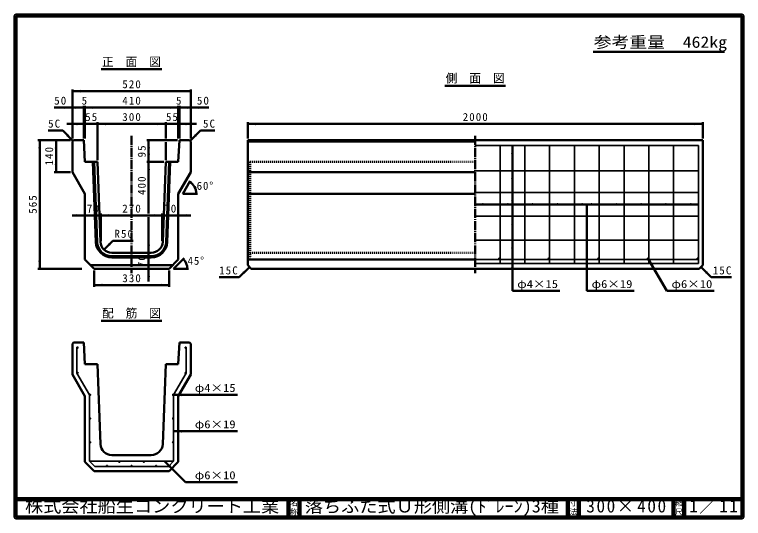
# Model space of a CAD drawing. Units: millimetres, scale not verified. Extents: x 100 to 4105, y 100 to 2870.
import ezdxf
from ezdxf.enums import TextEntityAlignment as Align

# ---------------------------------------------------------------- set-up
doc = ezdxf.new("R2010")
doc.units = ezdxf.units.MM
doc.header["$LTSCALE"] = 5
doc.linetypes.add('USER1', pattern=[13.4, 10, -1.2, 1, -1.2])
doc.linetypes.add('USER2', pattern=[2.2, 1, -1.2])
doc.layers.add('V-nasSTD', color=7, linetype='Continuous', lineweight=50)
doc.styles.add('ＭＳ ゴシック', font='')
doc.styles.get('ＭＳ ゴシック').set_extended_font_data('MS Gothic')

msp = doc.modelspace()

# ---------------------------------------------------------------- hatches: boundary and pattern name
at = {"layer": 'V-nasSTD'}
for points in [[(462.877, 2456.46), (417.877, 2448.96), (462.877, 2441.46)], [(1022.877, 2441.46), (1067.877, 2448.96), (1022.877, 2456.46)], [(372.877, 2351.46), (417.877, 2358.96), (372.877, 2366.46)], [(435.377, 2351.46), (480.377, 2358.96), (435.377, 2366.46)], [(531.627, 2366.46), (486.627, 2358.96), (531.627, 2351.46)], [(954.127, 2351.46), (999.127, 2358.96), (954.127, 2366.46)], [(1050.377, 2351.46), (1005.377, 2358.96), (1050.377, 2366.46)], [(1112.877, 2351.46), (1067.877, 2358.96), (1112.877, 2366.46)], [(441.627, 2261.46), (486.627, 2268.96), (441.627, 2276.46)], [(600.377, 2276.46), (555.377, 2268.96), (600.377, 2261.46)], [(885.377, 2261.46), (930.377, 2268.96), (885.377, 2276.46)], [(1044.127, 2261.46), (999.127, 2268.96), (1044.127, 2276.46)], [(1426.467, 2276.46), (1381.467, 2268.96), (1426.467, 2261.46)], [(3836.467, 2261.46), (3881.467, 2268.96), (3836.467, 2276.46)], [(394.486, 2212.958), (421.002, 2175.835), (383.879, 2202.352)], [(1091.269, 2212.958), (1064.752, 2175.835), (1101.875, 2202.352)], [(245.377, 2133.96), (237.877, 2178.96), (230.377, 2133.96)], [(335.377, 2133.96), (327.877, 2178.96), (320.377, 2133.96)], [(844.127, 2133.96), (836.627, 2178.96), (829.127, 2133.96)], [(2828.342, 2105.659), (2835.842, 2150.659), (2843.342, 2105.659)], [(829.127, 2105.21), (836.627, 2060.21), (844.127, 2105.21)], [(320.377, 2048.96), (327.877, 2003.96), (335.377, 2048.96)], [(844.127, 2015.21), (836.627, 2060.21), (829.127, 2015.21)], [(2828.342, 1966.463), (2835.842, 2011.463), (2843.342, 1966.463)], [(2828.342, 1846.581), (2835.842, 1891.581), (2843.342, 1846.581)], [(2676.467, 1819.081), (2631.467, 1826.581), (2676.467, 1834.081)], [(2812.717, 1819.081), (2767.717, 1826.581), (2812.717, 1834.081)], [(2948.967, 1819.081), (2903.967, 1826.581), (2948.967, 1834.081)], [(3085.217, 1819.081), (3040.217, 1826.581), (3085.217, 1834.081)], [(3221.467, 1819.081), (3176.467, 1826.581), (3221.467, 1834.081)], [(3267.717, 1834.081), (3312.717, 1826.581), (3267.717, 1819.081)], [(3403.967, 1834.081), (3448.967, 1826.581), (3403.967, 1819.081)], [(3540.217, 1834.081), (3585.217, 1826.581), (3540.217, 1819.081)], [(3676.467, 1834.081), (3721.467, 1826.581), (3676.467, 1819.081)], [(3812.717, 1834.081), (3857.717, 1826.581), (3812.717, 1819.081)], [(441.627, 1758.041), (486.627, 1765.541), (441.627, 1773.041)], [(619.127, 1773.041), (574.127, 1765.541), (619.127, 1758.041)], [(866.627, 1758.041), (911.627, 1765.541), (866.627, 1773.041)], [(1044.127, 1773.041), (999.127, 1765.541), (1044.127, 1758.041)], [(2828.342, 1716.581), (2835.842, 1761.581), (2843.342, 1716.581)], [(617.815, 1614.504), (591.298, 1577.381), (628.421, 1603.898)], [(829.127, 1605.21), (836.627, 1560.21), (844.127, 1605.21)], [(2828.342, 1585.21), (2835.842, 1630.21), (2843.342, 1585.21)], [(2767.717, 1527.566, 1), (2760.217, 1527.566, 1)], [(2828.342, 1478.816), (2835.842, 1523.816), (2843.342, 1478.816)], [(3040.217, 1527.566, 1), (3032.717, 1527.566, 1)], [(3312.717, 1527.566, 1), (3305.217, 1527.566, 1)], [(3585.217, 1527.566, 1), (3577.717, 1527.566, 1)], [(3599.347, 1481.597), (3583.342, 1524.318), (3612.338, 1489.097)], [(3857.717, 1527.566, 1), (3850.217, 1527.566, 1)], [(230.377, 1517.71), (237.877, 1472.71), (245.377, 1517.71)], [(1364.326, 1444.962), (1390.842, 1482.085), (1353.719, 1455.569)], [(3898.609, 1444.962), (3872.092, 1482.085), (3909.215, 1455.569)], [(844.127, 1427.71), (836.627, 1472.71), (829.127, 1427.71)], [(581.627, 1390.21), (536.627, 1382.71), (581.627, 1375.21)], [(904.127, 1375.21), (949.127, 1382.71), (904.127, 1390.21)], [(442.877, 1038.559, 1), (448.877, 1038.559, 1)], [(1042.877, 1038.559, 1), (1036.877, 1038.559, 1)], [(442.98, 898.587, 0.41421), (446.654, 896.466, 0.41421), (448.775, 900.14, 1)], [(1042.775, 898.587, 1), (1036.98, 900.14, 0.41421), (1039.101, 896.466, 0.41421)], [(511.627, 779.481, 1), (517.627, 779.481, 0.41421), (514.627, 782.481, 0.41421)], [(974.127, 779.481, 1), (968.127, 779.481, 1)], [(1019.127, 786.981), (974.127, 779.481), (1019.127, 771.981)], [(511.627, 649.481, 1), (517.627, 649.481, 1)], [(974.127, 649.481, 1), (968.127, 649.481, 1)], [(1019.127, 586.981), (974.127, 579.481), (1019.127, 571.981)], [(511.627, 518.111, 1), (517.627, 518.111, 1)], [(974.127, 518.111, 1), (968.127, 518.111, 1)], [(675.496, 408.716, 1), (675.496, 414.716, 1)], [(810.259, 408.716, 1), (810.259, 414.716, 1)], [(961.25, 388.199), (924.127, 414.716), (950.644, 377.593)], [(608.114, 385.611, 1), (608.114, 391.611, 1)], [(742.877, 385.611, 1), (742.877, 391.611, 1)], [(877.64, 385.611, 1), (877.64, 391.611, 1)]]:
    msp.add_hatch(color=256, dxfattribs=at).paths.add_polyline_path(points)

# ---------------------------------------------------------------- linework, layer by layer
at = {"layer": 'V-nasSTD', "lineweight": 100}
for p, q in [((105, 2865), (105, 105)), ((4100, 2865), (105, 2865)), ((4100, 105), (4100, 2865)), ((105, 205), (4100, 205)), ((1605, 205), (1605, 105)), ((1665, 205), (1665, 105)), ((3140, 205), (3140, 105)), ((3200, 205), (3200, 105)), ((3720, 205), (3720, 105)), ((3780, 205), (3780, 105)), ((105, 105), (4100, 105))]:
    msp.add_line(p, q, dxfattribs=at)
at = {"layer": 'V-nasSTD'}
for p, q in [((3278.536, 2664.753), (4000.536, 2664.753)), ((575.877, 2568.96), (909.877, 2568.96)), ((417.877, 2458.96), (417.877, 2188.96)), ((1067.877, 2448.96), (417.877, 2448.96)), ((1067.877, 2458.96), (1067.877, 2188.96)), ((2464.467, 2478.96), (2798.467, 2478.96)), ((480.377, 2368.96), (480.377, 2188.96)), ((486.627, 2368.96), (486.627, 2188.96)), ((999.127, 2368.96), (999.127, 2188.96)), ((1005.377, 2368.96), (1005.377, 2188.96)), ((417.877, 2358.96), (317.877, 2358.96)), ((480.377, 2358.96), (417.877, 2358.96)), ((486.627, 2358.96), (480.377, 2358.96)), ((999.127, 2358.96), (486.627, 2358.96)), ((999.127, 2358.96), (1005.377, 2358.96)), ((1005.377, 2358.96), (1067.877, 2358.96)), ((1067.877, 2358.96), (1167.877, 2358.96)), ((486.627, 2268.96), (386.627, 2268.96)), ((555.377, 2268.96), (486.627, 2268.96)), ((555.377, 2278.96), (555.377, 2070.21)), ((930.377, 2268.96), (555.377, 2268.96)), ((930.377, 2278.96), (930.377, 2188.96)), ((930.377, 2268.96), (999.127, 2268.96)), ((999.127, 2268.96), (1099.127, 2268.96)), ((1381.467, 2278.96), (1381.467, 2188.96)), ((3881.467, 2268.96), (1381.467, 2268.96)), ((3881.467, 2278.96), (3881.467, 2188.96)), ((364.434, 2232.404), (284.434, 2232.404)), ((421.002, 2175.835), (364.434, 2232.404)), ((1064.752, 2175.835), (1121.321, 2232.404)), ((1121.321, 2232.404), (1201.321, 2232.404)), ((227.877, 2178.96), (407.877, 2178.96)), ((237.877, 2178.96), (237.877, 1472.71)), ((327.877, 2178.96), (327.877, 2003.96)), ((417.877, 2172.71), (424.127, 2178.96)), ((417.877, 2172.71), (417.877, 2003.96)), ((480.377, 2178.96), (424.127, 2178.96)), ((480.377, 2178.96), (486.627, 2060.21)), ((826.627, 2178.96), (995.377, 2178.96)), ((836.627, 2178.96), (836.627, 2060.21)), ((930.377, 2168.96), (930.377, 2070.21)), ((1005.377, 2178.96), (999.127, 2060.21)), ((1005.377, 2178.96), (1061.627, 2178.96)), ((1067.877, 2172.71), (1061.627, 2178.96)), ((1067.877, 2003.96), (1067.877, 2172.71)), ((1381.467, 2178.96), (1381.467, 1491.46)), ((3881.467, 2178.96), (1381.467, 2178.96)), ((2631.467, 2172.71), (1381.467, 2172.71)), ((3881.467, 1491.46), (3881.467, 2178.96)), ((2835.842, 2150.659), (2835.842, 1350.659)), ((486.627, 2060.21), (555.377, 2060.21)), ((530.36, 2060.21), (546.889, 1619.431)), ((536.614, 2060.21), (553.135, 1619.666)), ((555.377, 2060.21), (571.871, 1620.368)), ((826.627, 2060.21), (920.377, 2060.21)), ((836.627, 2060.21), (836.627, 1775.541)), ((913.883, 1620.368), (930.377, 2060.21)), ((930.377, 2060.21), (999.127, 2060.21)), ((932.62, 1619.666), (949.141, 2060.21)), ((938.866, 1619.431), (955.395, 2060.21)), ((317.877, 2003.96), (407.877, 2003.96)), ((486.627, 1884.882), (417.877, 2003.96)), ((1067.877, 2003.96), (999.127, 1884.882)), ((2631.467, 2003.96), (1381.467, 2003.96)), ((1024.127, 1884.882), (1064.877, 1955.463)), ((486.627, 1884.882), (486.627, 1522.71)), ((999.127, 1522.71), (999.127, 1884.882)), ((1024.127, 1884.882), (1105.627, 1884.882)), ((2631.467, 1884.882), (1381.467, 1884.882)), ((3857.717, 1826.581), (2631.467, 1826.581)), ((3244.592, 1826.081), (3244.592, 1350.659)), ((486.627, 1765.541), (416.627, 1765.541)), ((486.627, 1765.541), (574.127, 1765.541)), ((574.127, 1775.541), (574.127, 1625.541)), ((574.127, 1765.541), (911.627, 1765.541)), ((911.627, 1775.541), (911.627, 1625.541)), ((911.627, 1765.541), (999.127, 1765.541)), ((999.127, 1765.541), (1069.127, 1765.541)), ((836.627, 1755.541), (836.627, 1560.21)), ((591.298, 1577.381), (640.796, 1626.879)), ((750.796, 1626.879), (640.796, 1626.879)), ((486.627, 1522.71), (536.627, 1472.71)), ((634.328, 1560.21), (851.427, 1560.21)), ((634.328, 1541.46), (851.427, 1541.46)), ((634.328, 1535.21), (851.427, 1535.21)), ((836.627, 1560.21), (836.627, 1472.71)), ((949.127, 1472.71), (999.127, 1522.71)), ((1031.58, 1530.163), (974.127, 1472.71)), ((2631.467, 1522.71), (1381.467, 1522.71)), ((3683.604, 1350.659), (3583.342, 1524.318)), ((517.877, 1491.46), (967.877, 1491.46)), ((1390.842, 1482.085), (1334.274, 1425.517)), ((1381.467, 1491.46), (1400.217, 1472.71)), ((3881.467, 1491.46), (3862.717, 1472.71)), ((3872.092, 1482.085), (3928.661, 1425.517)), ((227.877, 1472.71), (470.377, 1472.71)), ((536.627, 1472.71), (949.127, 1472.71)), ((536.627, 1462.71), (536.627, 1372.71)), ((836.627, 1472.71), (836.627, 1402.71)), ((949.127, 1462.71), (949.127, 1372.71)), ((974.127, 1472.71), (1055.377, 1472.71)), ((1400.217, 1472.71), (3862.717, 1472.71)), ((1334.274, 1425.517), (1224.274, 1425.517)), ((3928.661, 1425.517), (4038.661, 1425.517)), ((536.627, 1382.71), (949.127, 1382.71)), ((3095.842, 1350.659), (2835.842, 1350.659)), ((3504.592, 1350.659), (3244.592, 1350.659)), ((3943.604, 1350.659), (3683.604, 1350.659)), ((575.877, 1186.861), (909.877, 1186.861)), ((417.877, 1060.611), (424.127, 1066.861)), ((417.877, 1060.611), (417.877, 891.861)), ((480.377, 1066.861), (424.127, 1066.861)), ((480.377, 1066.861), (486.627, 948.111)), ((1005.377, 1066.861), (999.127, 948.111)), ((1005.377, 1066.861), (1061.627, 1066.861)), ((1067.877, 1060.611), (1061.627, 1066.861)), ((1067.877, 891.861), (1067.877, 1060.611)), ((486.627, 948.111), (555.377, 948.111)), ((555.377, 948.111), (571.871, 508.268)), ((913.883, 508.268), (930.377, 948.111)), ((930.377, 948.111), (999.127, 948.111)), ((486.627, 772.782), (417.877, 891.861)), ((1067.877, 891.861), (999.127, 772.782)), ((486.627, 772.782), (486.627, 410.611)), ((974.127, 779.481), (1324.127, 779.481)), ((999.127, 410.611), (999.127, 772.782)), ((974.127, 579.481), (1324.127, 579.481)), ((634.328, 448.111), (851.427, 448.111)), ((486.627, 410.611), (536.627, 360.611)), ((924.127, 414.716), (1039.362, 299.481)), ((949.127, 360.611), (999.127, 410.611)), ((536.627, 360.611), (949.127, 360.611)), ((1324.127, 299.481), (1039.362, 299.481))]:
    msp.add_line(p, q, dxfattribs=at)
at = {"layer": 'V-nasSTD', "linetype": 'USER1'}
for p, q in [((742.877, 2203.96), (742.877, 1447.71)), ((2631.467, 2203.96), (2631.467, 1447.71))]:
    msp.add_line(p, q, dxfattribs=at)
at = {"layer": 'V-nasSTD', "lineweight": 35}
for p, q in [((3857.717, 2150.659), (2631.467, 2150.659)), ((2767.717, 2150.659), (2767.717, 1500.71)), ((2903.967, 2150.659), (2903.967, 1500.71)), ((3040.217, 2150.659), (3040.217, 1500.71)), ((3176.467, 2150.659), (3176.467, 1500.71)), ((3312.717, 2150.659), (3312.717, 1500.71)), ((3448.967, 2150.659), (3448.967, 1500.71)), ((3585.217, 2150.659), (3585.217, 1500.71)), ((3721.467, 2150.659), (3721.467, 1500.71)), ((3857.717, 2150.659), (3857.717, 1500.71)), ((3857.717, 2011.463), (2631.467, 2011.463)), ((3857.717, 1891.581), (2631.467, 1891.581)), ((3857.717, 1761.581), (2631.467, 1761.581)), ((3857.717, 1630.21), (2631.467, 1630.21)), ((3857.717, 1523.816), (2631.467, 1523.816)), ((3857.717, 1500.71), (2631.467, 1500.71)), ((442.877, 1041.559), (442.877, 898.559)), ((1042.877, 898.559), (1042.877, 1041.559)), ((442.877, 898.559), (511.627, 779.481)), ((974.127, 779.481), (1042.877, 898.559)), ((511.627, 779.481), (511.627, 414.716)), ((974.127, 414.716), (974.127, 779.481)), ((511.627, 414.716), (540.733, 385.611)), ((511.627, 414.716), (974.127, 414.716)), ((945.022, 385.611), (974.127, 414.716)), ((540.733, 385.611), (945.022, 385.611))]:
    msp.add_line(p, q, dxfattribs=at)
at = {"layer": 'V-nasSTD', "linetype": 'USER2'}
for p, q in [((2631.467, 2060.21), (1381.467, 2060.21)), ((1393.967, 2060.21), (1393.967, 1535.21)), ((2631.467, 1560.21), (1381.467, 1560.21)), ((1381.467, 1535.21), (1393.967, 1535.21))]:
    msp.add_line(p, q, dxfattribs=at)
at = {"layer": 'V-nasSTD', "lineweight": 13}
msp.add_lwpolyline([(100, 100), (100, 2870), (4105, 2870), (4105, 100)], close=True, dxfattribs=at)
at = {"layer": 'V-nasSTD', "lineweight": 35}
for centre, radius in [((2763.967, 1527.566), 3.75), ((3036.467, 1527.566), 3.75), ((3308.967, 1527.566), 3.75), ((3581.467, 1527.566), 3.75), ((3581.467, 1527.566), 3.75), ((3853.967, 1527.566), 3.75), ((445.877, 1038.559), 3), ((1039.877, 1038.559), 3), ((445.877, 899.363), 3), ((1039.877, 899.363), 3), ((514.627, 779.481), 3), ((971.127, 779.481), 3), ((514.627, 649.481), 3), ((971.127, 649.481), 3), ((514.627, 518.111), 3), ((971.127, 518.111), 3), ((675.496, 411.716), 3), ((810.259, 411.716), 3), ((608.114, 388.611), 3), ((742.877, 388.611), 3), ((877.64, 388.611), 3)]:
    msp.add_circle(centre, radius, dxfattribs=at)
at = {"layer": 'V-nasSTD'}
for centre, radius, start, end in [((1024.127, 1884.882), 75, 0, 60), ((634.328, 1622.71), 87.5, 182.14759, 270), ((634.328, 1622.71), 81.25, 182.14759, 270), ((634.328, 1622.71), 62.5, 182.14759, 270), ((851.427, 1622.71), 62.5, 270, 357.85241), ((851.427, 1622.71), 81.25, 270, 357.85241), ((851.427, 1622.71), 87.5, 270, 357.85241), ((974.127, 1472.71), 75, 0, 45), ((634.328, 510.611), 62.5, 182.14759, 270), ((851.427, 510.611), 62.5, 270, 357.85241)]:
    msp.add_arc(centre, radius, start, end, dxfattribs=at)

# ---------------------------------------------------------------- texts
at = {"layer": 'V-nasSTD', "style": 'ＭＳ ゴシック'}
for s, height, width, p in [('参考重量\u3000462kg', 62.32, 1.15, (3282.536, 2749.753)), ('φ4×15', 43.99, 1.15, (2861.842, 1410.659)), ('φ6×19', 43.99, 1.15, (3270.592, 1410.659)), ('φ6×10', 43.99, 1.15, (3709.604, 1410.659)), ('φ4×15', 43.99, 1.15, (1090.127, 839.481)), ('φ6×19', 43.99, 1.15, (1090.127, 639.481)), ('φ6×10', 43.99, 1.15, (1090.127, 359.481)), ('株式会社船生コンクリート工業', 69.65, 1.05, (157.5, 202.5)), ('落ちふた式Ｕ形側溝(ﾄﾞﾚｰﾝ)3種', 69.65, 1.05, (1695, 202.5))]:
    msp.add_text(s, height=height, dxfattribs=dict(at, width=width)).set_placement(p, align=Align.TOP_LEFT)
for s, height, p in [('正\u3000面\u3000図', 47.65, (579.873, 2633.96)), ('側\u3000面\u3000図', 47.65, (2468.463, 2543.96)), ('5', 43.99, (468.502, 2418.957)), ('5', 43.99, (987.252, 2418.957)), ('配\u3000筋\u3000図', 47.65, (579.873, 1251.861)), ('名', 30.79, (1613.982, 200.999)), ('寸', 30.79, (3148.982, 200.999)), ('縮', 30.79, (3728.982, 200.999)), ('称', 30.79, (1613.976, 151.01)), ('法', 30.79, (3148.976, 151.01)), ('尺', 30.79, (3728.976, 151.01))]:
    msp.add_text(s, height=height, dxfattribs=at).set_placement(p, align=Align.TOP_LEFT)
at = {"layer": 'V-nasSTD', "attachment_point": 1, "style": 'ＭＳ ゴシック'}
for s, insert, char_height in [('\\T1.2;520', (691.89, 2508.96), 43.99), ('\\T1.2;50', (317.877, 2418.96), 43.99), ('\\T1.2;410', (691.89, 2418.96), 43.99), ('\\T1.2;50', (1101.877, 2418.96), 43.99), ('\\T1.2;55', (488.002, 2328.96), 43.99), ('\\T1.2;300', (691.89, 2328.96), 43.99), ('\\T1.2;55', (931.752, 2328.96), 43.99), ('\\T1.2;2000', (2562.362, 2328.96), 43.99), ('\\T1.2;5C', (284.434, 2292.404), 43.99), ('\\T1.2;5C', (1135.321, 2292.404), 43.99), ('\\T1.15;60°', (1100.708, 1950.549), 43.99), ('\\T1.2;70', (497.377, 1825.541), 43.99), ('\\T1.2;270', (691.89, 1825.541), 43.99), ('\\T1.2;70', (922.377, 1825.541), 43.99), ('\\T1.2;R50', (648.796, 1686.879), 43.99), ('\\T1.15;45°', (1050.708, 1538.377), 43.99), ('\\T1.2;15C', (1224.274, 1485.517), 43.99), ('\\T1.2;15C', (3936.661, 1485.517), 43.99), ('\\T1.2;330', (691.89, 1442.71), 43.99), ('\\T1.18;300×400', (3241.581, 202.508), 69.65), ('\\T1.16;1／11', (3807.033, 202.582), 69.65)]:
    msp.add_mtext(s, dxfattribs=dict(at, insert=insert, char_height=char_height))
at = {"layer": 'V-nasSTD', "char_height": 43.99, "attachment_point": 1, "rotation": 90, "style": 'ＭＳ ゴシック'}
for s, insert in [('\\T1.2;140', (267.877, 2040.473)), ('\\T1.2;95', (776.627, 2084.865)), ('\\T1.2;400', (776.627, 1878.21)), ('\\T1.2;565', (177.877, 1774.848)), ('\\T1.2;70', (776.627, 1481.74))]:
    msp.add_mtext(s, dxfattribs=dict(at, insert=insert))

doc.saveas('drawing.dxf')
